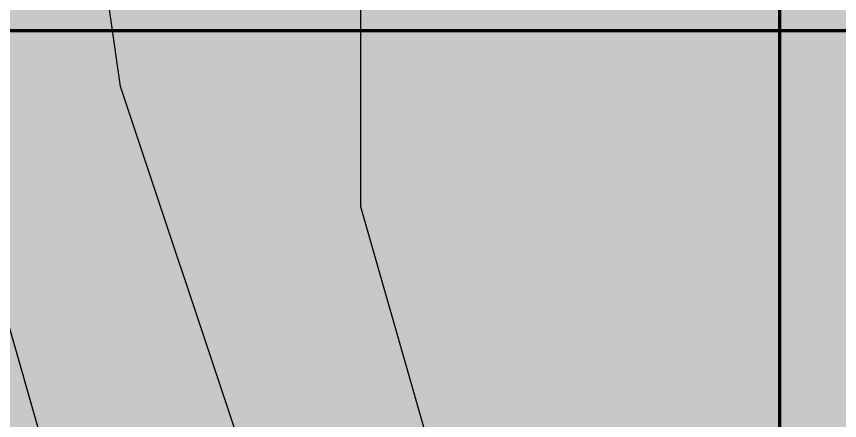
# Model space of a CAD drawing. Header units: millimetres. Extents: x 401 to 30661, y 2016 to 22119.
# Drawn here: x 6247.3 to 6574.5, y 13460.8 to 13621.5 of the extents above; entities that cross this region are included whole.
import ezdxf

# ---------------------------------------------------------------- set-up
doc = ezdxf.new("R2010")
doc.units = ezdxf.units.MM
doc.layers.add('1ST', color=51, linetype='Continuous', lineweight=50, true_color=0x7debff)
doc.layers.add('4TH DETAILS', color=125, linetype='Continuous', lineweight=15, true_color=0x39ffb0)
doc.layers.add('BACKGROUND', color=7, linetype='Continuous', true_color=0x000000)
doc.layers.add('GLOW-CYAN', color=7, linetype='Continuous', lineweight=100, true_color=0x7debff, transparency=0.8)
doc.layers.add('GLOW-EMERALD-2', color=7, linetype='Continuous', lineweight=30, true_color=0x39ffb0, transparency=0.8)
doc.layers.add('LAYOUT', color=83, linetype='Continuous', lineweight=50, true_color=0x7debff, plot=False)

msp = doc.modelspace()

# ---------------------------------------------------------------- hatches: boundary and pattern name
at = {"layer": 'BACKGROUND'}
h = msp.add_hatch(color=256, dxfattribs=at)
h.dxf.hatch_style = 1
h.paths.add_polyline_path([(400.723, 2015.745), (30660.634, 2015.745), (30660.634, 22119.328), (400.723, 22119.328)])

# ---------------------------------------------------------------- linework, layer by layer
at = {"layer": '1ST', "true_color": 0x39ffb0}
msp.add_circle((6531.7, 13769.252), 529.701, dxfattribs=at)
at = {"layer": '4TH DETAILS'}
for points in [[(6097.843, 12830.631), (6169.379, 12926.013), (6240.915, 12997.549), (6336.296, 13140.621), (6336.296, 13164.466), (6360.142, 13379.075), (6336.296, 13450.611), (6288.606, 13593.683), (6264.76, 13760.6), (6240.915, 13832.136), (6240.915, 13903.672), (6288.606, 14046.745)], [(5953.368, 12687.559), (6097.843, 12902.167), (6097.843, 12926.013), (6217.069, 13021.394), (6288.606, 13140.621), (6288.606, 13355.229), (6288.606, 13379.075), (6264.76, 13426.765), (6217.069, 13593.683), (6217.069, 13712.91), (6145.533, 13832.136), (6145.533, 13999.054)], [(6362.599, 13814.932), (6383.987, 13665.219), (6383.987, 13593.683), (6383.987, 13545.992), (6431.678, 13379.075), (6431.678, 13236.002), (6383.987, 13140.621), (6360.142, 13092.93), (6336.296, 13069.085), (6264.76, 12973.703), (6217.069, 12926.013), (6097.843, 12759.095), (6050.152, 12687.559), (5953.368, 12568.332)]]:
    msp.add_lwpolyline(points, dxfattribs=at)
at = {"layer": 'GLOW-CYAN'}
for points in [[(6550.723, 6115.853), (6550.723, 15115.853)], [(550.723, 13615.853), (9550.723, 13615.853)]]:
    msp.add_lwpolyline(points, dxfattribs=at)
msp.add_circle((6531.7, 13769.252), 529.701, dxfattribs=at)
at = {"layer": 'GLOW-EMERALD-2'}
for points in [[(6097.843, 12830.631), (6169.379, 12926.013), (6240.915, 12997.549), (6336.296, 13140.621), (6336.296, 13164.466), (6360.142, 13379.075), (6336.296, 13450.611), (6288.606, 13593.683), (6264.76, 13760.6), (6240.915, 13832.136), (6240.915, 13903.672), (6288.606, 14046.745)], [(5953.368, 12687.559), (6097.843, 12902.167), (6097.843, 12926.013), (6217.069, 13021.394), (6288.606, 13140.621), (6288.606, 13355.229), (6288.606, 13379.075), (6264.76, 13426.765), (6217.069, 13593.683), (6217.069, 13712.91), (6145.533, 13832.136), (6145.533, 13999.054)], [(6362.599, 13814.932), (6383.987, 13665.219), (6383.987, 13593.683), (6383.987, 13545.992), (6431.678, 13379.075), (6431.678, 13236.002), (6383.987, 13140.621), (6360.142, 13092.93), (6336.296, 13069.085), (6264.76, 12973.703), (6217.069, 12926.013), (6097.843, 12759.095), (6050.152, 12687.559), (5953.368, 12568.332)]]:
    msp.add_lwpolyline(points, dxfattribs=at)
at = {"layer": 'LAYOUT'}
for points in [[(6550.723, 6115.853), (6550.723, 15115.853)], [(550.723, 13615.853), (9550.723, 13615.853)]]:
    msp.add_lwpolyline(points, dxfattribs=at)

doc.saveas('drawing.dxf')
